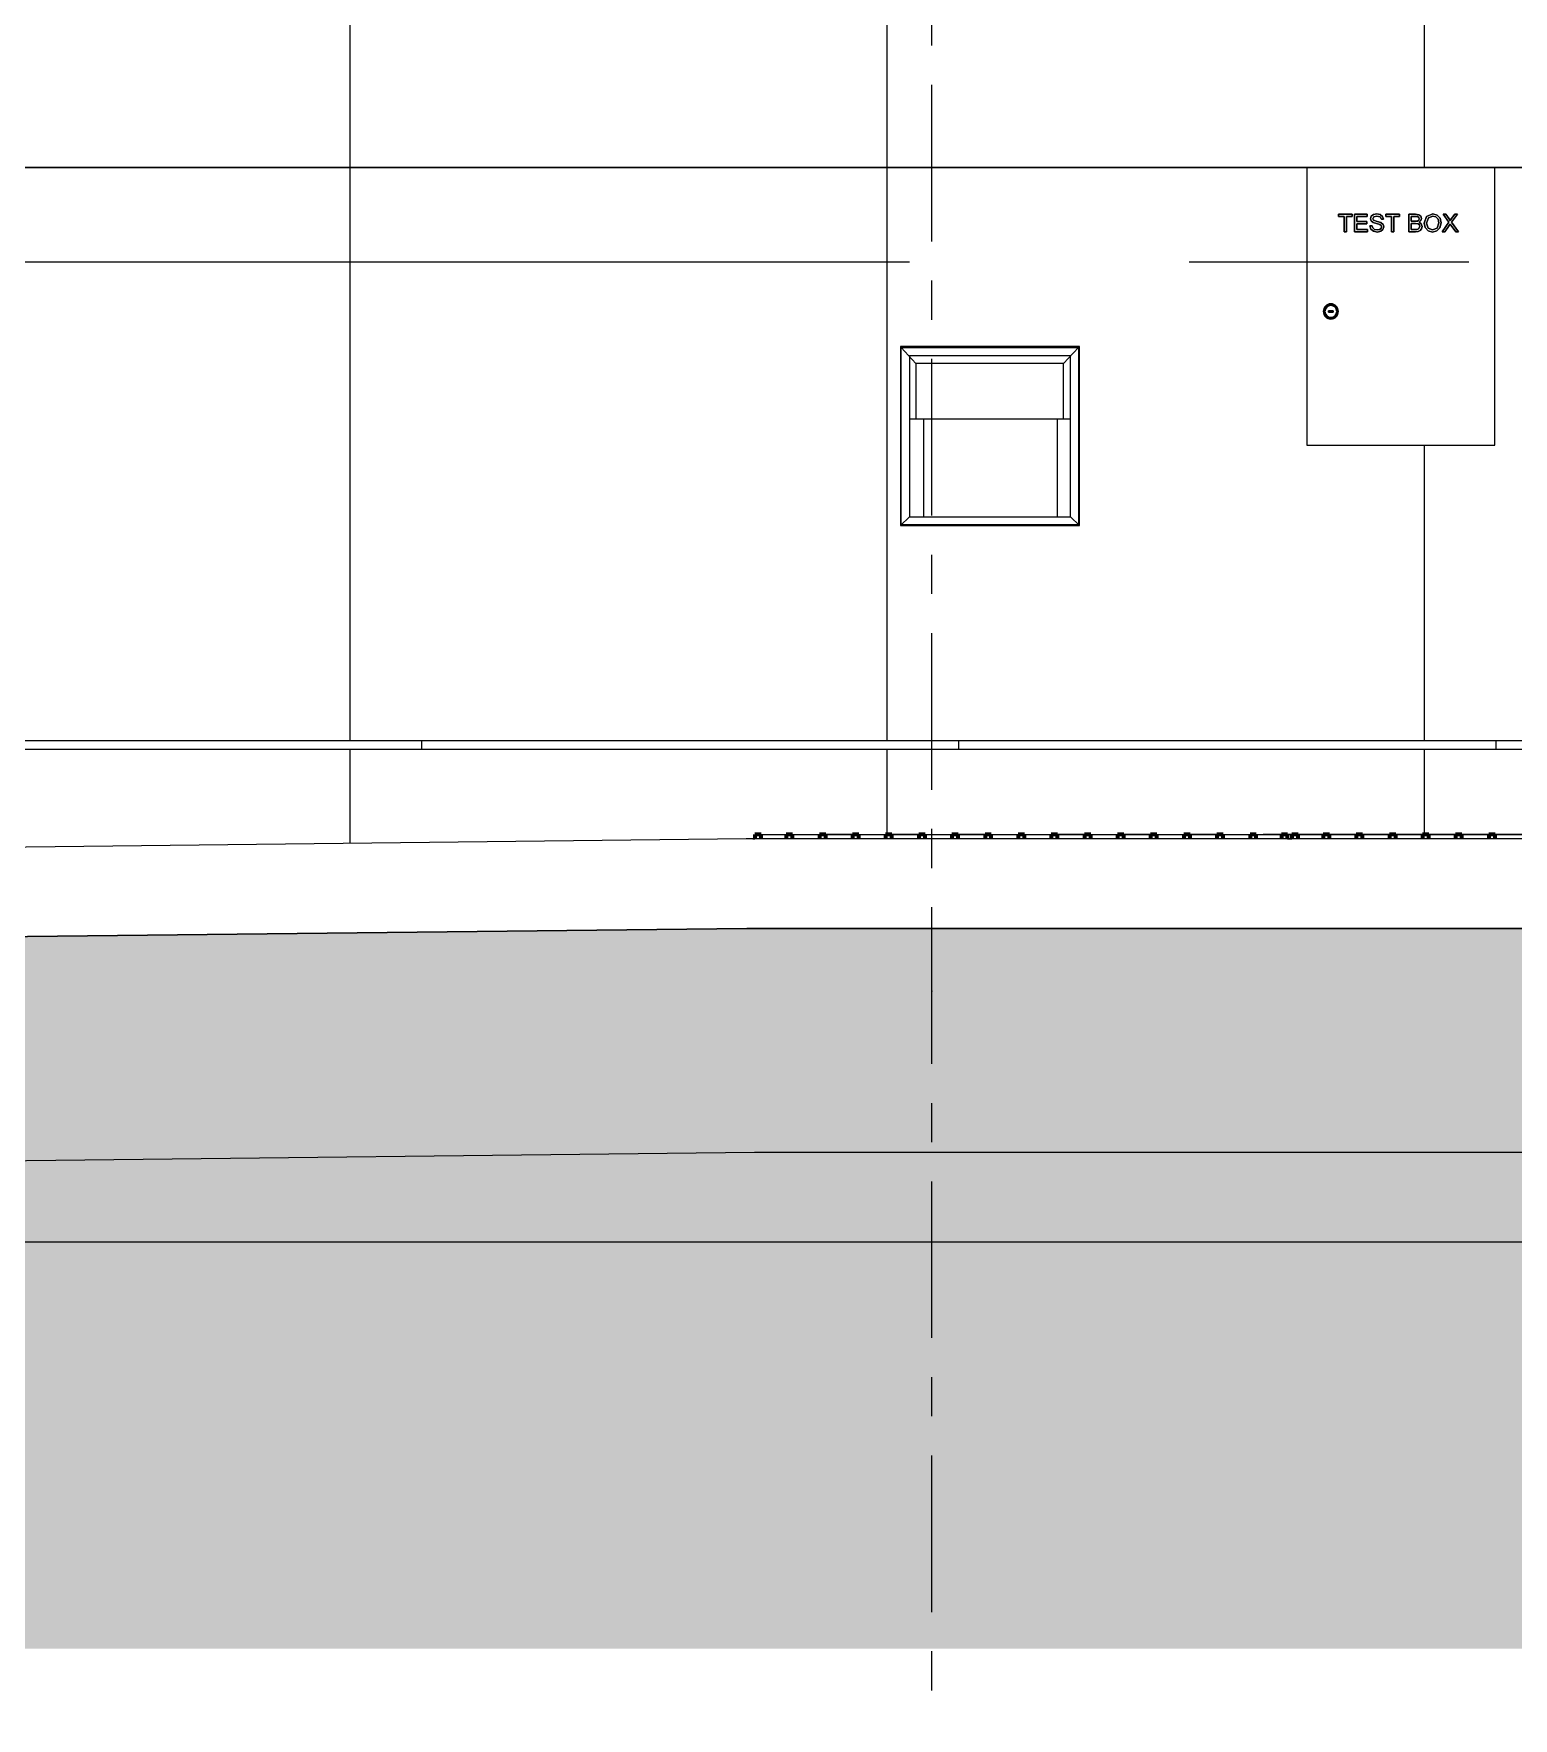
# Model space of a CAD drawing. Header units: millimetres. Extents: x -4391136 to -1798569, y -886572 to -291056.
# Drawn here: x -2115163 to -2113510, y -395573 to -393691 of the extents above; entities that cross this region are included whole.
import ezdxf
from ezdxf.enums import TextEntityAlignment as Align

# ---------------------------------------------------------------- set-up
doc = ezdxf.new("R2010")
doc.units = ezdxf.units.MM
doc.set_wipeout_variables(frame=1)
for name, pattern in [('CENTER', [50.8, 31.75, -6.35, 6.35, -6.35]), ('TA_GL_000.70000', [1.925, 0.7, -0.175, 0.175, -0.175, 0.7]), ('TA_GL_005.00000', [13.75, 5, -1.25, 1.25, -1.25, 5])]:
    doc.linetypes.add(name, pattern=pattern)
for name, color, linetype in [('000 - 0_SYM_DWG_GRID-BUBBLE_MAIN_COLOR_1', 7, 'Continuous'), ('000 - 0_SYM_DWG_GRIDLINE_MAIN_COLOR_251', 7, 'Continuous'), ('000 - CONCRETE_COL_CUT_COLOR_1', 7, 'Continuous'), ('000 - CONCRETE_COL_CUT_COLOR_5', 7, 'Continuous'), ('000 - CONCRETE_COL_HATCH_', 7, 'Continuous'), ('000 - CONCRETE_COL_WIPEOUT_', 7, 'Continuous'), ('000 - CONCRETE_WALL_MAIN_COLOR_1', 7, 'Continuous'), ('000 - GRID', 7, 'CENTER'), ('_PP-Dim', 7, 'Continuous')]:
    doc.layers.add(name, color=color, linetype=linetype)
doc.styles.add('Arial', font='arial.ttf', dxfattribs={"height": 1500})
doc.styles.add('TA', font='', dxfattribs={"height": 4.5})
doc.styles.get('TA').set_extended_font_data('Cordia New')

# ---------------------------------------------------------------- blocks, each defined once
blk = doc.blocks.new('W-1-PP17-ENT2_REV00_20260527-020919_ELEVATION_2_ST')
at = {"color": 7}
blk.add_line((-23621.7, 100790), (2176.5, 100790), dxfattribs=at)
blk = doc.blocks.new('*U1514')
at = {"layer": '000 - 0_SYM_DWG_GRIDLINE_MAIN_COLOR_251', "color": 7, "linetype": 'ByBlock', "ltscale": 5}
blk.add_line((20, 0), (-622.815, 0), dxfattribs=at)
at = {"color": 7, "style": 'TA', "flags": 1}
blk.add_attdef('LOCATION', (6, -6), '', height=4.5, rotation=270, dxfattribs=at)
blk = doc.blocks.new('*U1512')
at = {"layer": '000 - 0_SYM_DWG_GRIDLINE_MAIN_COLOR_251', "color": 7, "linetype": 'ByBlock', "ltscale": 5}
blk.add_line((20, 0), (-354.517, 0), dxfattribs=at)
at = {"layer": '000 - 0_SYM_DWG_GRIDLINE_MAIN_COLOR_251', "color": 7}
blk.add_point((0, 0), dxfattribs=at)
at = {"color": 7, "style": 'TA', "flags": 1}
blk.add_attdef('LOCATION', (6, -6), '', height=4.5, rotation=270, dxfattribs=at)
at = {"layer": '000 - 0_SYM_DWG_GRID-BUBBLE_MAIN_COLOR_1', "color": 7, "style": 'Arial'}
blk.add_attdef('GRID-HEAD', text='', height=4, rotation=90, dxfattribs=at).set_placement((63.75, 0), align=Align.MIDDLE_CENTER)
blk = doc.blocks.new('W-1-PP17-ENT2_REV00_20260527-020919_ELEVATION_2_DIMS')
at = {"layer": '000 - GRID', "color": 7, "linetype": 'TA_GL_000.70000', "xscale": 50.00000000000038, "yscale": 50.00000000000038, "zscale": 50.00000000000038, "rotation": 270}
blk.add_blockref('*U1512', (0, 101070), dxfattribs=at)
blk = doc.blocks.new('Earth Pit - Earth Pit-V94-ENTRANCE 2 - ENLARGE ELEVATION 2')
at = {"layer": '000 - CONCRETE_WALL_MAIN_COLOR_1', "color": 7}
for p, q in [((-495978.9, 101245), (-496278.9, 101245)), ((-496278.9, 101245), (-495978.9, 101245))]:
    blk.add_line(p, q, dxfattribs=at)
blk = doc.blocks.new('ACM_TEST BOX - test box-29066912-ENTRANCE 2 - ENLARGE ELEVATION 2')
at = {"layer": '000 - CONCRETE_WALL_MAIN_COLOR_1', "color": 7}
for p, q in [((-496019.8, 101990), (-496229.8, 101990)), ((-496229.8, 101990), (-496229.8, 101680)), ((-496229.8, 101990), (-496019.8, 101990)), ((-496019.8, 101680), (-496019.8, 101990)), ((-496179.4, 101938), (-496194.7, 101938)), ((-496194.7, 101938), (-496194.7, 101935.5)), ((-496194.7, 101935.5), (-496194.7, 101938)), ((-496194.7, 101938), (-496179.4, 101938)), ((-496194.7, 101935.5), (-496188.3, 101935.5)), ((-496188.3, 101935.5), (-496194.7, 101935.5)), ((-496188.3, 101935.5), (-496188.3, 101918.3)), ((-496188.3, 101918.3), (-496188.3, 101935.5)), ((-496185.8, 101918.3), (-496185.8, 101935.5)), ((-496185.8, 101935.5), (-496179.4, 101935.5)), ((-496179.4, 101935.5), (-496185.8, 101935.5)), ((-496185.8, 101935.5), (-496185.8, 101918.3)), ((-496179.4, 101935.5), (-496179.4, 101938)), ((-496179.4, 101938), (-496179.4, 101935.5)), ((-496162.4, 101938), (-496176.6, 101938)), ((-496176.6, 101938), (-496176.6, 101918.3)), ((-496176.6, 101918.3), (-496176.6, 101938)), ((-496176.6, 101938), (-496162.4, 101938)), ((-496174.1, 101929.7), (-496174.1, 101935.5)), ((-496174.1, 101935.5), (-496162.4, 101935.5)), ((-496162.4, 101935.5), (-496174.1, 101935.5)), ((-496174.1, 101935.5), (-496174.1, 101929.7)), ((-496163.1, 101929.7), (-496174.1, 101929.7)), ((-496174.1, 101929.7), (-496163.1, 101929.7)), ((-496174.1, 101920.8), (-496174.1, 101927.2)), ((-496174.1, 101927.2), (-496163.1, 101927.2)), ((-496163.1, 101927.2), (-496174.1, 101927.2)), ((-496174.1, 101927.2), (-496174.1, 101920.8)), ((-496163.1, 101927.2), (-496163.1, 101929.7)), ((-496163.1, 101929.7), (-496163.1, 101927.2)), ((-496162.4, 101935.5), (-496162.4, 101938)), ((-496162.4, 101938), (-496162.4, 101935.5)), ((-496157.9, 101935.7), (-496158.7, 101932.9)), ((-496158.7, 101932.9), (-496157.9, 101935.7)), ((-496158.7, 101932.9), (-496158.1, 101930.4)), ((-496158.1, 101930.4), (-496158.7, 101932.9)), ((-496158.1, 101930.4), (-496156, 101928.6)), ((-496156, 101928.6), (-496158.1, 101930.4)), ((-496155.4, 101937.6), (-496157.9, 101935.7)), ((-496157.9, 101935.7), (-496155.4, 101937.6)), ((-496156.3, 101932.9), (-496155.2, 101935)), ((-496155.2, 101935), (-496156.3, 101932.9)), ((-496155.5, 101931.2), (-496156.3, 101932.9)), ((-496156.3, 101932.9), (-496155.5, 101931.2)), ((-496156, 101928.6), (-496152.1, 101927.4)), ((-496152.1, 101927.4), (-496156, 101928.6)), ((-496151.5, 101929.9), (-496155.5, 101931.2)), ((-496155.5, 101931.2), (-496151.5, 101929.9)), ((-496151.7, 101938.3), (-496155.4, 101937.6)), ((-496155.4, 101937.6), (-496151.7, 101938.3)), ((-496155.2, 101935), (-496151.7, 101935.8)), ((-496151.7, 101935.8), (-496155.2, 101935)), ((-496152.1, 101927.4), (-496148.5, 101926.4)), ((-496148.5, 101926.4), (-496152.1, 101927.4)), ((-496147.9, 101937.6), (-496151.7, 101938.3)), ((-496151.7, 101938.3), (-496147.9, 101937.6)), ((-496151.7, 101935.8), (-496148.1, 101935)), ((-496148.1, 101935), (-496151.7, 101935.8)), ((-496147.1, 101928.6), (-496151.5, 101929.9)), ((-496151.5, 101929.9), (-496147.1, 101928.6)), ((-496148.5, 101926.4), (-496146.8, 101925.3)), ((-496146.8, 101925.3), (-496148.5, 101926.4)), ((-496148.1, 101935), (-496146.7, 101932.4)), ((-496146.7, 101932.4), (-496148.1, 101935)), ((-496145.3, 101935.5), (-496147.9, 101937.6)), ((-496147.9, 101937.6), (-496145.3, 101935.5)), ((-496144.7, 101926.6), (-496147.1, 101928.6)), ((-496147.1, 101928.6), (-496144.7, 101926.6)), ((-496146.7, 101932.4), (-496144.3, 101932.4)), ((-496144.3, 101932.4), (-496146.7, 101932.4)), ((-496144.3, 101932.4), (-496145.3, 101935.5)), ((-496145.3, 101935.5), (-496144.3, 101932.4)), ((-496144, 101923.8), (-496144.7, 101926.6)), ((-496144.7, 101926.6), (-496144, 101923.8)), ((-496126.4, 101938), (-496141.8, 101938)), ((-496141.8, 101938), (-496141.8, 101935.5)), ((-496141.8, 101935.5), (-496141.8, 101938)), ((-496141.8, 101938), (-496126.4, 101938)), ((-496141.8, 101935.5), (-496135.4, 101935.5)), ((-496135.4, 101935.5), (-496141.8, 101935.5)), ((-496135.4, 101935.5), (-496135.4, 101918.3)), ((-496135.4, 101918.3), (-496135.4, 101935.5)), ((-496132.9, 101918.3), (-496132.9, 101935.5)), ((-496132.9, 101935.5), (-496126.4, 101935.5)), ((-496126.4, 101935.5), (-496132.9, 101935.5)), ((-496132.9, 101935.5), (-496132.9, 101918.3)), ((-496126.4, 101935.5), (-496126.4, 101938)), ((-496126.4, 101938), (-496126.4, 101935.5)), ((-496108.5, 101938), (-496116, 101938)), ((-496116, 101938), (-496116, 101918.3)), ((-496116, 101918.3), (-496116, 101938)), ((-496116, 101938), (-496108.5, 101938)), ((-496113.5, 101930), (-496113.5, 101935.5)), ((-496113.5, 101935.5), (-496109.4, 101935.5)), ((-496109.4, 101935.5), (-496113.5, 101935.5)), ((-496113.5, 101935.5), (-496113.5, 101930)), ((-496109, 101930), (-496113.5, 101930)), ((-496113.5, 101930), (-496109, 101930)), ((-496113.5, 101920.8), (-496113.5, 101927.5)), ((-496113.5, 101927.5), (-496108.7, 101927.5)), ((-496108.7, 101927.5), (-496113.5, 101927.5)), ((-496113.5, 101927.5), (-496113.5, 101920.8)), ((-496109.4, 101935.5), (-496106.2, 101935.3)), ((-496106.2, 101935.3), (-496109.4, 101935.5)), ((-496106.4, 101930.2), (-496109, 101930)), ((-496109, 101930), (-496106.4, 101930.2)), ((-496108.7, 101927.5), (-496105.7, 101927.2)), ((-496105.7, 101927.2), (-496108.7, 101927.5)), ((-496104.8, 101937.4), (-496108.5, 101938)), ((-496108.5, 101938), (-496104.8, 101937.4)), ((-496104.8, 101931.1), (-496106.4, 101930.2)), ((-496106.4, 101930.2), (-496104.8, 101931.1)), ((-496106.2, 101935.3), (-496104.8, 101934.3)), ((-496104.8, 101934.3), (-496106.2, 101935.3)), ((-496105.7, 101927.2), (-496104.1, 101926.1)), ((-496104.1, 101926.1), (-496105.7, 101927.2)), ((-496102.6, 101935.6), (-496104.8, 101937.4)), ((-496104.8, 101937.4), (-496102.6, 101935.6)), ((-496104.8, 101934.3), (-496104.3, 101932.7)), ((-496104.3, 101932.7), (-496104.8, 101934.3)), ((-496104.3, 101932.7), (-496104.8, 101931.1)), ((-496104.8, 101931.1), (-496104.3, 101932.7)), ((-496104.5, 101929.1), (-496102.5, 101930.8)), ((-496102.5, 101930.8), (-496104.5, 101929.1)), ((-496102.1, 101927.2), (-496104.5, 101929.1)), ((-496104.5, 101929.1), (-496102.1, 101927.2)), ((-496104.1, 101926.1), (-496103.7, 101924.1)), ((-496103.7, 101924.1), (-496104.1, 101926.1)), ((-496101.8, 101933.1), (-496102.6, 101935.6)), ((-496102.6, 101935.6), (-496101.8, 101933.1)), ((-496102.5, 101930.8), (-496101.8, 101933.1)), ((-496101.8, 101933.1), (-496102.5, 101930.8)), ((-496101.2, 101924.2), (-496102.1, 101927.2)), ((-496102.1, 101927.2), (-496101.2, 101924.2)), ((-496096.1, 101935.5), (-496098.7, 101927.9)), ((-496098.7, 101927.9), (-496096.1, 101935.5)), ((-496098.7, 101927.9), (-496097.6, 101923)), ((-496097.6, 101923), (-496098.7, 101927.9)), ((-496096.3, 101927.9), (-496094.2, 101934)), ((-496094.2, 101934), (-496096.3, 101927.9)), ((-496094.3, 101922.4), (-496096.3, 101927.9)), ((-496096.3, 101927.9), (-496094.3, 101922.4)), ((-496089.3, 101938.3), (-496096.1, 101935.5)), ((-496096.1, 101935.5), (-496089.3, 101938.3)), ((-496094.2, 101934), (-496089.3, 101935.8)), ((-496089.3, 101935.8), (-496094.2, 101934)), ((-496084.4, 101937), (-496089.3, 101938.3)), ((-496089.3, 101938.3), (-496084.4, 101937)), ((-496089.3, 101935.8), (-496085.7, 101934.9)), ((-496085.7, 101934.9), (-496089.3, 101935.8)), ((-496085.7, 101934.9), (-496083.3, 101932.2)), ((-496083.3, 101932.2), (-496085.7, 101934.9)), ((-496081.1, 101933.4), (-496084.4, 101937)), ((-496084.4, 101937), (-496081.1, 101933.4)), ((-496082.4, 101928.1), (-496084.4, 101922.4)), ((-496084.4, 101922.4), (-496082.4, 101928.1)), ((-496083.3, 101932.2), (-496082.4, 101928.1)), ((-496082.4, 101928.1), (-496083.3, 101932.2)), ((-496081.2, 101922.8), (-496080, 101928.1)), ((-496080, 101928.1), (-496081.2, 101922.8)), ((-496080, 101928.1), (-496081.1, 101933.4)), ((-496081.1, 101933.4), (-496080, 101928.1)), ((-496071.2, 101929), (-496078.7, 101918.3)), ((-496078.7, 101918.3), (-496071.2, 101929)), ((-496074.6, 101938), (-496077.5, 101938)), ((-496077.5, 101938), (-496071.2, 101929)), ((-496071.2, 101929), (-496077.5, 101938)), ((-496077.5, 101938), (-496074.6, 101938)), ((-496071, 101932.9), (-496074.6, 101938)), ((-496074.6, 101938), (-496071, 101932.9)), ((-496069.8, 101931), (-496071, 101932.9)), ((-496071, 101932.9), (-496069.8, 101931)), ((-496070.8, 101925.3), (-496069.7, 101926.9)), ((-496069.7, 101926.9), (-496070.8, 101925.3)), ((-496068.4, 101933), (-496069.8, 101931)), ((-496069.8, 101931), (-496068.4, 101933)), ((-496069.7, 101926.9), (-496068.6, 101925.4)), ((-496068.6, 101925.4), (-496069.7, 101926.9)), ((-496064.8, 101938), (-496068.4, 101933)), ((-496068.4, 101933), (-496064.8, 101938)), ((-496068.2, 101929), (-496061.8, 101938)), ((-496061.8, 101938), (-496068.2, 101929)), ((-496060.6, 101918.3), (-496068.2, 101929)), ((-496068.2, 101929), (-496060.6, 101918.3)), ((-496061.8, 101938), (-496064.8, 101938)), ((-496064.8, 101938), (-496061.8, 101938)), ((-496188.3, 101918.3), (-496185.8, 101918.3)), ((-496185.8, 101918.3), (-496188.3, 101918.3)), ((-496176.6, 101918.3), (-496162.1, 101918.3)), ((-496162.1, 101918.3), (-496176.6, 101918.3)), ((-496162.1, 101920.8), (-496174.1, 101920.8)), ((-496174.1, 101920.8), (-496162.1, 101920.8)), ((-496162.1, 101918.3), (-496162.1, 101920.8)), ((-496162.1, 101920.8), (-496162.1, 101918.3)), ((-496159.4, 101925.1), (-496158.3, 101921.3)), ((-496156.9, 101925.1), (-496159.4, 101925.1)), ((-496159.4, 101925.1), (-496156.9, 101925.1)), ((-496158.3, 101921.3), (-496159.4, 101925.1)), ((-496158.3, 101921.3), (-496155.5, 101918.8)), ((-496155.5, 101918.8), (-496158.3, 101921.3)), ((-496156.1, 101922.6), (-496156.9, 101925.1)), ((-496156.8, 101924.6), (-496156.1, 101922.6)), ((-496154.2, 101921), (-496156.1, 101922.6)), ((-496156.1, 101922.6), (-496154.2, 101921)), ((-496155.5, 101918.8), (-496151.1, 101918)), ((-496151.1, 101918), (-496155.5, 101918.8)), ((-496151.2, 101920.4), (-496154.2, 101921)), ((-496154.2, 101921), (-496151.2, 101920.4)), ((-496148.6, 101920.9), (-496151.2, 101920.4)), ((-496151.2, 101920.4), (-496148.6, 101920.9)), ((-496151.1, 101918), (-496147.4, 101918.8)), ((-496147.4, 101918.8), (-496151.1, 101918)), ((-496147, 101922.1), (-496148.6, 101920.9)), ((-496148.6, 101920.9), (-496147, 101922.1)), ((-496147.4, 101918.8), (-496144.9, 101920.9)), ((-496144.9, 101920.9), (-496147.4, 101918.8)), ((-496146.4, 101923.8), (-496147, 101922.1)), ((-496147, 101922.1), (-496146.4, 101923.8)), ((-496146.8, 101925.3), (-496146.4, 101923.8)), ((-496146.4, 101923.8), (-496146.8, 101925.3)), ((-496144.9, 101920.9), (-496144, 101923.8)), ((-496144, 101923.8), (-496144.9, 101920.9)), ((-496135.4, 101918.3), (-496132.9, 101918.3)), ((-496132.9, 101918.3), (-496135.4, 101918.3)), ((-496116, 101918.3), (-496108.5, 101918.3)), ((-496108.5, 101918.3), (-496116, 101918.3)), ((-496108.5, 101920.8), (-496113.5, 101920.8)), ((-496113.5, 101920.8), (-496108.5, 101920.8)), ((-496106.6, 101920.9), (-496108.5, 101920.8)), ((-496108.5, 101920.8), (-496106.6, 101920.9)), ((-496108.5, 101918.3), (-496105.4, 101918.6)), ((-496105.4, 101918.6), (-496108.5, 101918.3)), ((-496105.1, 101921.4), (-496106.6, 101920.9)), ((-496106.6, 101920.9), (-496105.1, 101921.4)), ((-496105.4, 101918.6), (-496103.2, 101919.6)), ((-496103.2, 101919.6), (-496105.4, 101918.6)), ((-496103.7, 101924.1), (-496105.1, 101921.4)), ((-496105.1, 101921.4), (-496103.7, 101924.1)), ((-496103.2, 101919.6), (-496101.8, 101921.5)), ((-496101.8, 101921.5), (-496103.2, 101919.6)), ((-496101.8, 101921.5), (-496101.2, 101924.2)), ((-496101.2, 101924.2), (-496101.8, 101921.5)), ((-496097.6, 101923), (-496094.3, 101919.3)), ((-496094.3, 101919.3), (-496097.6, 101923)), ((-496089.4, 101920.4), (-496094.3, 101922.4)), ((-496094.3, 101922.4), (-496089.4, 101920.4)), ((-496094.3, 101919.3), (-496089.4, 101918)), ((-496089.4, 101918), (-496094.3, 101919.3)), ((-496084.4, 101922.4), (-496089.4, 101920.4)), ((-496089.4, 101920.4), (-496084.4, 101922.4)), ((-496089.4, 101918), (-496084.6, 101919.2)), ((-496084.6, 101919.2), (-496089.4, 101918)), ((-496084.6, 101919.2), (-496081.2, 101922.8)), ((-496081.2, 101922.8), (-496084.6, 101919.2)), ((-496078.7, 101918.3), (-496075.7, 101918.3)), ((-496075.7, 101918.3), (-496078.7, 101918.3)), ((-496075.7, 101918.3), (-496070.8, 101925.3)), ((-496070.8, 101925.3), (-496075.7, 101918.3)), ((-496068.6, 101925.4), (-496063.5, 101918.3)), ((-496063.5, 101918.3), (-496068.6, 101925.4)), ((-496063.5, 101918.3), (-496060.6, 101918.3)), ((-496060.6, 101918.3), (-496063.5, 101918.3)), ((-496205.7, 101828.5), (-496205.7, 101830)), ((-496205.7, 101830), (-496200.7, 101830)), ((-496200.7, 101830), (-496205.7, 101830)), ((-496205.7, 101830), (-496205.7, 101828.5)), ((-496200.7, 101828.5), (-496205.7, 101828.5)), ((-496205.7, 101828.5), (-496200.7, 101828.5)), ((-496200.7, 101830), (-496200.7, 101828.5)), ((-496200.7, 101828.5), (-496200.7, 101830)), ((-496229.8, 101680), (-496019.8, 101680))]:
    blk.add_line(p, q, dxfattribs=at)
for radius, start, end in [(8.51, 0, 180), (8.51, 0, 180), (7.56, 0, 180), (7.56, 0, 180), (6.56, 0, 180), (6.56, 0, 180), (8.51, 180, 0), (8.51, 180, 0), (7.56, 180, 0), (7.56, 180, 0), (6.56, 180, 0), (6.56, 180, 0)]:
    blk.add_arc((-496203.1, 101829.3), radius, start, end, dxfattribs=at)
blk = doc.blocks.new('DPA_Drainage Gutter_Landscape PP17_REV B - DPA_Drainage Gutter_Landscape PP17_REV B-V127-ENTRANCE 2 - ENLARGE ELEVATION 2')
at = {"layer": '000 - CONCRETE_WALL_MAIN_COLOR_1', "color": 7, "lineweight": 70}
for p, q in [((-496839.4, 101245), (-496846.4, 101245)), ((-496846.4, 101245), (-496846.4, 101240)), ((-496839.4, 101240), (-496839.4, 101245)), ((-496804.4, 101245), (-496811.4, 101245)), ((-496811.4, 101245), (-496811.4, 101240)), ((-496804.4, 101240), (-496804.4, 101245)), ((-496767.4, 101245), (-496774.4, 101245)), ((-496774.4, 101245), (-496774.4, 101240)), ((-496767.4, 101240), (-496767.4, 101245)), ((-496730.4, 101245), (-496737.4, 101245)), ((-496737.4, 101245), (-496737.4, 101240)), ((-496730.4, 101240), (-496730.4, 101245)), ((-496693.4, 101245), (-496700.4, 101245)), ((-496700.4, 101245), (-496700.4, 101240)), ((-496693.4, 101240), (-496693.4, 101245)), ((-496656.4, 101245), (-496663.4, 101245)), ((-496663.4, 101245), (-496663.4, 101240)), ((-496656.4, 101240), (-496656.4, 101245)), ((-496619.4, 101245), (-496626.4, 101245)), ((-496626.4, 101245), (-496626.4, 101240)), ((-496619.4, 101240), (-496619.4, 101245)), ((-496582.4, 101245), (-496589.4, 101245)), ((-496589.4, 101245), (-496589.4, 101240)), ((-496582.4, 101240), (-496582.4, 101245)), ((-496545.4, 101245), (-496552.4, 101245)), ((-496552.4, 101245), (-496552.4, 101240)), ((-496545.4, 101240), (-496545.4, 101245)), ((-496508.4, 101245), (-496515.4, 101245)), ((-496515.4, 101245), (-496515.4, 101240)), ((-496508.4, 101240), (-496508.4, 101245)), ((-496471.4, 101245), (-496478.4, 101245)), ((-496478.4, 101245), (-496478.4, 101240)), ((-496471.4, 101240), (-496471.4, 101245)), ((-496434.4, 101245), (-496441.4, 101245)), ((-496441.4, 101245), (-496441.4, 101240)), ((-496434.4, 101240), (-496434.4, 101245)), ((-496397.4, 101245), (-496404.4, 101245)), ((-496404.4, 101245), (-496404.4, 101240)), ((-496397.4, 101240), (-496397.4, 101245)), ((-496360.4, 101245), (-496367.4, 101245)), ((-496367.4, 101245), (-496367.4, 101240)), ((-496360.4, 101240), (-496360.4, 101245)), ((-496323.4, 101245), (-496330.4, 101245)), ((-496330.4, 101245), (-496330.4, 101240)), ((-496323.4, 101240), (-496323.4, 101245)), ((-496286.4, 101245), (-496293.4, 101245)), ((-496293.4, 101245), (-496293.4, 101240)), ((-496286.4, 101240), (-496286.4, 101245)), ((-496251.4, 101245), (-496258.4, 101245)), ((-496258.4, 101245), (-496258.4, 101240)), ((-496251.4, 101240), (-496251.4, 101245)), ((-496239.7, 101245), (-496246.7, 101245)), ((-496246.7, 101245), (-496246.7, 101240)), ((-496239.7, 101240), (-496239.7, 101245)), ((-496204.7, 101245), (-496211.7, 101245)), ((-496211.7, 101245), (-496211.7, 101240)), ((-496204.7, 101240), (-496204.7, 101245)), ((-496167.7, 101245), (-496174.7, 101245)), ((-496174.7, 101245), (-496174.7, 101240)), ((-496167.7, 101240), (-496167.7, 101245)), ((-496130.7, 101245), (-496137.7, 101245)), ((-496137.7, 101245), (-496137.7, 101240)), ((-496130.7, 101240), (-496130.7, 101245)), ((-496093.7, 101245), (-496100.7, 101245)), ((-496100.7, 101245), (-496100.7, 101240)), ((-496093.7, 101240), (-496093.7, 101245)), ((-496056.7, 101245), (-496063.7, 101245)), ((-496063.7, 101245), (-496063.7, 101240)), ((-496056.7, 101240), (-496056.7, 101245)), ((-496019.7, 101245), (-496026.7, 101245)), ((-496026.7, 101245), (-496026.7, 101240)), ((-496019.7, 101240), (-496019.7, 101245))]:
    blk.add_line(p, q, dxfattribs=at)
at = {"layer": '000 - CONCRETE_WALL_MAIN_COLOR_1', "color": 7}
for p, q in [((-496839.4, 101245), (-496811.4, 101245)), ((-496839.4, 101245), (-496811.4, 101245)), ((-496839.4, 101240), (-496839.4, 101245)), ((-496839.4, 101240), (-496839.4, 101245)), ((-496811.4, 101240), (-496839.4, 101240)), ((-496811.4, 101245), (-496811.4, 101240)), ((-496811.4, 101245), (-496811.4, 101240)), ((-496804.4, 101245), (-496774.4, 101245)), ((-496804.4, 101245), (-496774.4, 101245)), ((-496804.4, 101240), (-496804.4, 101245)), ((-496804.4, 101245), (-496804.4, 101240)), ((-496774.4, 101240), (-496804.4, 101240)), ((-496774.4, 101245), (-496774.4, 101240)), ((-496774.4, 101245), (-496774.4, 101240)), ((-496767.4, 101245), (-496737.4, 101245)), ((-496737.4, 101245), (-496767.4, 101245)), ((-496767.4, 101245), (-496767.4, 101240)), ((-496767.4, 101240), (-496767.4, 101245)), ((-496737.4, 101240), (-496767.4, 101240)), ((-496737.4, 101245), (-496737.4, 101240)), ((-496737.4, 101245), (-496737.4, 101240)), ((-496730.4, 101245), (-496700.4, 101245)), ((-496730.4, 101245), (-496700.4, 101245)), ((-496730.4, 101240), (-496730.4, 101245)), ((-496730.4, 101245), (-496730.4, 101240)), ((-496700.4, 101240), (-496730.4, 101240)), ((-496700.4, 101245), (-496700.4, 101240)), ((-496700.4, 101245), (-496700.4, 101240)), ((-496693.4, 101245), (-496663.4, 101245)), ((-496663.4, 101245), (-496693.4, 101245)), ((-496693.4, 101245), (-496693.4, 101240)), ((-496693.4, 101240), (-496693.4, 101245)), ((-496663.4, 101240), (-496693.4, 101240)), ((-496663.4, 101245), (-496663.4, 101240)), ((-496663.4, 101245), (-496663.4, 101240)), ((-496656.4, 101245), (-496626.4, 101245)), ((-496656.4, 101245), (-496626.4, 101245)), ((-496656.4, 101240), (-496656.4, 101245)), ((-496656.4, 101245), (-496656.4, 101240)), ((-496626.4, 101240), (-496656.4, 101240)), ((-496626.4, 101245), (-496626.4, 101240)), ((-496626.4, 101245), (-496626.4, 101240)), ((-496619.4, 101245), (-496589.4, 101245)), ((-496589.4, 101245), (-496619.4, 101245)), ((-496619.4, 101245), (-496619.4, 101240)), ((-496619.4, 101240), (-496619.4, 101245)), ((-496589.4, 101240), (-496619.4, 101240)), ((-496589.4, 101245), (-496589.4, 101240)), ((-496589.4, 101245), (-496589.4, 101240)), ((-496582.4, 101240), (-496582.4, 101245)), ((-496582.4, 101245), (-496552.4, 101245)), ((-496582.4, 101245), (-496552.4, 101245)), ((-496582.4, 101245), (-496582.4, 101240)), ((-496552.4, 101240), (-496582.4, 101240)), ((-496552.4, 101245), (-496552.4, 101240)), ((-496552.4, 101245), (-496552.4, 101240)), ((-496545.4, 101245), (-496515.4, 101245)), ((-496545.4, 101245), (-496515.4, 101245)), ((-496545.4, 101240), (-496545.4, 101245)), ((-496545.4, 101245), (-496545.4, 101240)), ((-496515.4, 101240), (-496545.4, 101240)), ((-496515.4, 101240), (-496515.4, 101245)), ((-496515.4, 101245), (-496515.4, 101240)), ((-496508.4, 101245), (-496478.4, 101245)), ((-496478.4, 101245), (-496508.4, 101245)), ((-496508.4, 101245), (-496508.4, 101240)), ((-496508.4, 101245), (-496508.4, 101240)), ((-496478.4, 101240), (-496508.4, 101240)), ((-496478.4, 101240), (-496478.4, 101245)), ((-496478.4, 101240), (-496478.4, 101245)), ((-496471.4, 101245), (-496441.4, 101245)), ((-496471.4, 101245), (-496441.4, 101245)), ((-496471.4, 101240), (-496471.4, 101245)), ((-496471.4, 101245), (-496471.4, 101240)), ((-496441.4, 101240), (-496471.4, 101240)), ((-496441.4, 101240), (-496441.4, 101245)), ((-496441.4, 101245), (-496441.4, 101240)), ((-496434.4, 101245), (-496404.4, 101245)), ((-496404.4, 101245), (-496434.4, 101245)), ((-496434.4, 101245), (-496434.4, 101240)), ((-496434.4, 101245), (-496434.4, 101240)), ((-496404.4, 101240), (-496434.4, 101240)), ((-496404.4, 101240), (-496404.4, 101245)), ((-496404.4, 101240), (-496404.4, 101245)), ((-496397.4, 101245), (-496367.4, 101245)), ((-496397.4, 101245), (-496367.4, 101245)), ((-496397.4, 101240), (-496397.4, 101245)), ((-496397.4, 101245), (-496397.4, 101240)), ((-496367.4, 101240), (-496397.4, 101240)), ((-496367.4, 101240), (-496367.4, 101245)), ((-496367.4, 101245), (-496367.4, 101240)), ((-496360.4, 101245), (-496330.4, 101245)), ((-496330.4, 101245), (-496360.4, 101245)), ((-496360.4, 101245), (-496360.4, 101240)), ((-496360.4, 101245), (-496360.4, 101240)), ((-496330.4, 101240), (-496360.4, 101240)), ((-496330.4, 101240), (-496330.4, 101245)), ((-496330.4, 101240), (-496330.4, 101245)), ((-496323.4, 101245), (-496293.4, 101245)), ((-496323.4, 101245), (-496293.4, 101245)), ((-496323.4, 101240), (-496323.4, 101245)), ((-496323.4, 101245), (-496323.4, 101240)), ((-496293.4, 101240), (-496323.4, 101240)), ((-496293.4, 101240), (-496293.4, 101245)), ((-496293.4, 101245), (-496293.4, 101240)), ((-496286.4, 101245), (-496258.4, 101245)), ((-496286.4, 101245), (-496258.4, 101245)), ((-496286.4, 101245), (-496286.4, 101240)), ((-496286.4, 101245), (-496286.4, 101240)), ((-496258.4, 101240), (-496286.4, 101240)), ((-496258.4, 101240), (-496258.4, 101245)), ((-496258.4, 101245), (-496258.4, 101240)), ((-496239.7, 101245), (-496211.7, 101245)), ((-496239.7, 101245), (-496211.7, 101245)), ((-496239.7, 101240), (-496239.7, 101245)), ((-496239.7, 101240), (-496239.7, 101245)), ((-496211.7, 101240), (-496239.7, 101240)), ((-496211.7, 101245), (-496211.7, 101240)), ((-496211.7, 101245), (-496211.7, 101240)), ((-496204.7, 101245), (-496174.7, 101245)), ((-496204.7, 101245), (-496174.7, 101245)), ((-496204.7, 101240), (-496204.7, 101245)), ((-496204.7, 101245), (-496204.7, 101240)), ((-496174.7, 101240), (-496204.7, 101240)), ((-496174.7, 101245), (-496174.7, 101240)), ((-496174.7, 101245), (-496174.7, 101240)), ((-496167.7, 101245), (-496137.7, 101245)), ((-496137.7, 101245), (-496167.7, 101245)), ((-496167.7, 101245), (-496167.7, 101240)), ((-496167.7, 101240), (-496167.7, 101245)), ((-496137.7, 101240), (-496167.7, 101240)), ((-496137.7, 101245), (-496137.7, 101240)), ((-496137.7, 101245), (-496137.7, 101240)), ((-496130.7, 101245), (-496100.7, 101245)), ((-496130.7, 101245), (-496100.7, 101245)), ((-496130.7, 101240), (-496130.7, 101245)), ((-496130.7, 101245), (-496130.7, 101240)), ((-496100.7, 101240), (-496130.7, 101240)), ((-496100.7, 101245), (-496100.7, 101240)), ((-496100.7, 101245), (-496100.7, 101240)), ((-496093.7, 101245), (-496063.7, 101245)), ((-496063.7, 101245), (-496093.7, 101245)), ((-496093.7, 101245), (-496093.7, 101240)), ((-496093.7, 101240), (-496093.7, 101245)), ((-496063.7, 101240), (-496093.7, 101240)), ((-496063.7, 101245), (-496063.7, 101240)), ((-496063.7, 101245), (-496063.7, 101240)), ((-496056.7, 101245), (-496026.7, 101245)), ((-496056.7, 101245), (-496026.7, 101245)), ((-496056.7, 101240), (-496056.7, 101245)), ((-496056.7, 101245), (-496056.7, 101240)), ((-496026.7, 101240), (-496056.7, 101240)), ((-496026.7, 101245), (-496026.7, 101240)), ((-496026.7, 101245), (-496026.7, 101240)), ((-496019.7, 101245), (-495989.7, 101245)), ((-495989.7, 101245), (-496019.7, 101245)), ((-496019.7, 101245), (-496019.7, 101240)), ((-496019.7, 101240), (-496019.7, 101245)), ((-495989.7, 101240), (-496019.7, 101240))]:
    blk.add_line(p, q, dxfattribs=at)
blk = doc.blocks.new('DPA_LIGHTING_WALL MOUNT_WLL711 1 - 10W LED_use_-V131-ENTRANCE 2 - ENLARGE ELEVATION 2')
at = {"layer": '000 - CONCRETE_WALL_MAIN_COLOR_1', "color": 7}
for p, q in [((-517483.9, 101790), (-517683.9, 101790)), ((-517683.9, 101790), (-517683.9, 101590)), ((-517682.9, 101789), (-517666.8, 101771)), ((-517682.9, 101789), (-517484.9, 101789)), ((-517682.9, 101591), (-517682.9, 101789)), ((-517673.9, 101780), (-517493.9, 101780)), ((-517673.9, 101780), (-517673.9, 101600)), ((-517501.8, 101771), (-517484.9, 101789)), ((-517493.9, 101600), (-517493.9, 101780)), ((-517484.9, 101789), (-517484.9, 101591)), ((-517483.9, 101590), (-517483.9, 101790)), ((-517501.8, 101771), (-517666.8, 101771)), ((-517666.8, 101771), (-517666.8, 101709.4)), ((-517501.8, 101709.4), (-517501.8, 101771)), ((-517673.9, 101709.4), (-517493.9, 101709.4)), ((-517658.2, 101709.4), (-517658.2, 101600)), ((-517508.5, 101600), (-517508.5, 101709.4)), ((-517683.9, 101590), (-517673.9, 101600)), ((-517683.9, 101590), (-517483.9, 101590)), ((-517484.9, 101591), (-517682.9, 101591)), ((-517673.9, 101600), (-517493.9, 101600)), ((-517483.9, 101590), (-517493.9, 101600))]:
    blk.add_line(p, q, dxfattribs=at)
blk = doc.blocks.new('*U1434')
at = {"layer": '000 - CONCRETE_COL_HATCH_'}
h = blk.add_hatch(dxfattribs=at)
h.set_pattern_fill('AR-CONC', scale=0.04)
h.set_pattern_definition([(50, (-342476.865, -850394.2085), (7.28738676, -0.63756342), [0.762, -8.382]), (355, (-342476.865, -850394.2085), (-1.40973686, 7.64227381), [0.6096, -6.705623367]), (100.4514447, (-342476.258, -850394.2616), (5.877649884, 7.004710076), [0.64760035, -7.123609784]), (46.1842, (-342476.865, -850392.1765), (10.84316164, -1.68169312), [1.143, -12.573]), (96.6355576, (-342475.962, -850392.317), (9.49616536, 9.89704498), [0.97140093, -10.68542433]), (351.1841512, (-342476.865, -850392.176), (9.49616536, 9.89704498), [0.91439868, -10.05838928]), (21, (-342475.849, -850392.6845), (6.06457565, -4.090607927), [0.762, -8.382]), (326, (-342475.849, -850392.6845), (2.472081134, 7.367518645), [0.6096, -6.7056]), (71.451445, (-342475.344, -850393.025), (8.53665677, 3.276910755), [0.64760035, -7.123597504]), (37.5, (-342476.8652, -850394.2085), (0.12354413, 3.382201555), [0, -6.62432, 0, -6.8072, 0, -6.731]), (7.5, (-342476.8652, -850394.2085), (2.6727865, 4.007222993), [0, -3.88112, 0, -6.47192, 0, -2.5654]), (327.5, (-342479.131, -850394.2085), (5.423623807, -0.22914976), [0, -2.54, 0, -7.9248, 0, -10.5156]), (317.5, (-342480.147, -850394.2085), (5.925167255, 1.017059641), [0, -3.302, 0, -5.26288, 0, -7.4676])])
h.paths.add_polyline_path([(0, 0), (0, 100), (-50, 100), (-50, 800), (-350, 800), (-350, 100), (-2946.4, 100), (-16181.8, -50), (-28357, -50), (-28357, 50), (-28357, -50), (-28357, 50), (-28504.4, 50), (-28532.4, 22), (-28543.7, -50), (-30682, -50), (-30682, 0), (-31116.3, 0), (-31116.3, -300), (-16180.4, -300), (-2945, -150), (-350, -150), (-350, -704.7), (-50, -704.7), (-50, -150), (868.8, -150), (868.8, 0)])
at = {"layer": '000 - CONCRETE_COL_CUT_COLOR_1', "color": 7, "lineweight": -2}
for points in [[(-350, 100), (-2946.4, 100), (-16181.8, -50)], [(-16180.4, -300), (-2945, -150), (-350, -150)]]:
    blk.add_lwpolyline(points, dxfattribs=at)
blk = doc.blocks.new('*U1935')
at = {"layer": '000 - CONCRETE_COL_HATCH_'}
h = blk.add_hatch(dxfattribs=at)
h.set_pattern_fill('EARTH', scale=0.5, angle=45)
h.set_pattern_definition([(45, (-79957.9892, -874413.207), (0, 4.49012806), [3.175, -3.175]), (45, (-79958.831, -874412.365), (0, 4.49012806), [3.175, -3.175]), (45, (-79959.673, -874411.5232), (0, 4.49012806), [3.175, -3.175]), (135, (-79959.673, -874410.962), (-4.49012806, 0), [3.175, -3.175]), (135, (-79958.831, -874410.12), (-4.49012806, 0), [3.175, -3.175]), (135, (-79957.9892, -874409.278), (-4.49012806, 0), [3.175, -3.175])])
h.paths.add_polyline_path([(0, 0), (-2595, 0), (-15830.4, -150), (-30766.3, -150), (-30766.3, -554.7), (0, -554.7)])
blk = doc.blocks.new('A$C3de08056')
at = {"layer": '000 - CONCRETE_WALL_MAIN_COLOR_1', "lineweight": 9}
h = blk.add_hatch(dxfattribs=at)
h.set_pattern_fill('FP_5', style=0, pattern_type=2)
h.set_pattern_definition([(90, (-5209.9, -3900), (-600, 4e-14), [])])
h.paths.add_polyline_path([(-28499.9, -4200), (-5104.9, -4200), (-5104.9, -3900), (-28499.9, -3900), (-28499.9, -4130.1)])
h = blk.add_hatch(dxfattribs=at)
h.set_pattern_fill('FP_1', style=0, pattern_type=2)
h.set_pattern_definition([(90, (-5209.9, -4840), (-600, 4e-14), [])])
h.paths.add_polyline_path([(-28609.9, -5100), (-28597.4, -5100), (-28597.4, -5095), (-28002.4, -5095), (-28002.4, -5100), (-27998.1, -5100), (-27998.1, -5095), (-27403.1, -5095), (-27403.1, -5100), (-27398.8, -5100), (-27398.8, -5095), (-26803.8, -5095), (-26803.8, -5100), (-26799.6, -5100), (-26799.6, -5095), (-26204.6, -5095), (-26204.6, -5100), (-26200.3, -5100), (-26200.3, -5095), (-25605.3, -5095), (-25605.3, -5100), (-25601, -5100), (-25601, -5095), (-25006, -5095), (-25006, -5100), (-25001.7, -5100), (-25001.7, -5095), (-24406.7, -5095), (-24406.7, -5100), (-24402.4, -5100), (-24402.4, -5095), (-23807.4, -5095), (-23807.4, -5100), (-23803.1, -5100), (-23803.1, -5095), (-23208.1, -5095), (-23208.1, -5100), (-23203.8, -5100), (-23203.8, -5095), (-22608.8, -5095), (-22608.8, -5100), (-22604.6, -5100), (-22604.6, -5095), (-22009.6, -5095), (-22009.6, -5100), (-22005.3, -5100), (-22005.3, -5095), (-21410.3, -5095), (-21410.3, -5100), (-21406, -5100), (-21406, -5095), (-20811, -5095), (-20811, -5100), (-20806.7, -5100), (-20806.7, -5095), (-20211.7, -5095), (-20211.7, -5100), (-20207.4, -5100), (-20207.4, -5095), (-19612.4, -5095), (-19612.4, -5099.9), (-19607.4, -5099.9), (-19607.4, -5095), (-19128.4, -5094.5), (-6372.4, -4950), (-6372.4, -4945), (-5177.6, -4945), (-5177.6, -4950), (-5172.8, -4950), (-5172.8, -4945), (-5054.9, -4945), (-5054.9, -4850), (-28649.9, -4850), (-28649.9, -5100)])
h.paths.add_polyline_path([(-26298.1, -4840), (-5054.9, -4840), (-5054.9, -4200), (-5545.8, -4200), (-5545.8, -4510), (-5755.8, -4510), (-5755.8, -4200), (-26290.8, -4200), (-26290.8, -4510), (-26500.8, -4510), (-26500.8, -4200), (-28649.9, -4200), (-28649.9, -4840), (-26548, -4840)])
h.paths.add_polyline_path([(-28290.5, -4527.5), (-28306.9, -4521.9), (-28316.6, -4508.5), (-28316.3, -4491), (-28306.6, -4477.7), (-28290.5, -4472.5), (-28274.1, -4478.1), (-28264.3, -4492.3), (-28264.7, -4509), (-28274.4, -4522.3), (-28288.1, -4526.7)])
h.paths.add_polyline_path([(-28288.5, -4516.7), (-28278.1, -4512.4), (-28274.3, -4502), (-28279.7, -4502), (-28282.5, -4508.1), (-28288.5, -4510.7), (-28288.5, -4515.9)])
h.paths.add_polyline_path([(-28292.5, -4516.7), (-28292.5, -4510.7), (-28298.5, -4508.1), (-28302, -4502), (-28307.1, -4502.2), (-28302.3, -4512.6), (-28294.4, -4515.9)])
h.paths.add_polyline_path([(-28302, -4498), (-28301.2, -4498), (-28298.5, -4491.9), (-28292.5, -4489.3), (-28292.5, -4483.3), (-28302.8, -4487.6), (-28306.7, -4498), (-28305.4, -4498)])
h.paths.add_polyline_path([(-28273.8, -4498), (-28278.6, -4487.4), (-28288.5, -4483.3), (-28288.5, -4489.3), (-28282.2, -4492.3), (-28279, -4498), (-28274.3, -4498)])
h.paths.add_polyline_path([(-28290.5, -4343.9), (-28295.6, -4343.1), (-28296.1, -4338.3), (-28296.4, -4333.4), (-28296, -4326.9), (-28295.6, -4326.4), (-28301.1, -4325.8), (-28305.5, -4323), (-28305.5, -4314.2), (-28300.1, -4311.3), (-28297.3, -4310.8), (-28297.5, -4308.6), (-28301.5, -4306.4), (-28301.5, -4303.8), (-28303.9, -4303.8), (-28304.1, -4304.9), (-28307.8, -4315.2), (-28309.9, -4315.2), (-28310.2, -4303.8), (-28311.8, -4303.8), (-28310, -4299.5), (-28311.7, -4296.1), (-28309.9, -4296.1), (-28310, -4282), (-28311.2, -4279.8), (-28311.2, -4275.6), (-28309.9, -4273.3), (-28307.5, -4272.1), (-28302.8, -4271.9), (-28300, -4271.9), (-28295.6, -4265), (-28293.9, -4265), (-28293.9, -4263), (-28287, -4263), (-28287, -4265), (-28285.3, -4265), (-28281, -4271.9), (-28279.5, -4271.9), (-28279.9, -4283.5), (-28282.4, -4283.5), (-28282.1, -4292.2), (-28279.5, -4293.6), (-28279.5, -4306.4), (-28283.6, -4308.7), (-28283.4, -4311), (-28278.8, -4312.1), (-28275.5, -4314.2), (-28275.5, -4323), (-28279.9, -4325.8), (-28285.4, -4326.8), (-28284.5, -4327), (-28285.1, -4330.9), (-28285.3, -4331.7), (-28284.5, -4332.1), (-28285.1, -4335.7), (-28285.3, -4336.5), (-28284.5, -4336.9), (-28285, -4340), (-28285.4, -4343.1)])
h.paths.add_polyline_path([(-28314.8, -4300.8), (-28314.8, -4299.2), (-28313.9, -4300)])
h.paths.add_polyline_path([(-28311.9, -4298), (-28312.5, -4296.2), (-28311.7, -4296.1)])
h.paths.add_polyline_path([(-28302.5, -4296.1), (-28301.5, -4296.1), (-28301.5, -4293.6), (-28298.5, -4291.3), (-28298.9, -4283.5), (-28302.8, -4283.5), (-28302.8, -4296.1)])
h.paths.add_polyline_path([(-28306.4, -4279.2), (-28305.1, -4278.5), (-28305.1, -4277), (-28306.4, -4276.2), (-28307.7, -4277), (-28307.7, -4278.5), (-28306.8, -4279.2)])
h = blk.add_hatch(dxfattribs=at)
h.set_pattern_fill('FP_2', style=0, pattern_type=2)
h.set_pattern_definition([(90, (-5129.9, -5250), (-600, 4e-14), [])])
h.paths.add_polyline_path([(-5064.9, -4850), (-5064.9, -4840), (-28639.9, -4840), (-28639.9, -4850), (-5183, -4850)])
at = {"layer": '000 - CONCRETE_WALL_MAIN_COLOR_1', "color": 7}
for p, q in [((-5054.9, -4200), (-28649.9, -4200)), ((-28499.9, -4200), (-5204.9, -4200)), ((-28499.9, -4200), (-5104.9, -4200)), ((-28649.9, -4840), (-5054.9, -4840)), ((-5054.9, -4850), (-28649.9, -4850)), ((-28639.9, -4840), (-5064.9, -4840)), ((-5064.9, -4850), (-28639.9, -4850)), ((-6382.1, -4950), (-19617.5, -5100)), ((-3778, -4950), (-6382.1, -4950)), ((-6374.9, -4950), (-6372.4, -4950)), ((-3778, -4950), (-6374.9, -4950)), ((-5777.4, -4950), (-5772.6, -4950)), ((-19617, -5200), (-6381.5, -5050)), ((-6381.5, -5050), (-19617, -5200)), ((-6374.4, -5050), (-19609.8, -5200)), ((-6381.5, -5050), (-3778, -5050)), ((-3778, -5050), (-6381.5, -5050)), ((-6374.4, -5050), (-3778, -5050)), ((-3778, -5050), (-6374.4, -5050)), ((-3778, -5050), (-6374.4, -5050)), ((-19608.4, -5450), (-6372.9, -5300)), ((-19608.4, -5450), (-6372.9, -5300)), ((-6372.9, -5300), (-3778, -5300)), ((-6372.9, -5300), (-3778, -5300))]:
    blk.add_line(p, q, dxfattribs=at)
for name, p in [('ACM_TEST BOX - test box-29066912-ENTRANCE 2 - ENLARGE ELEVATION 2', (490474, -106190)), ('DPA_LIGHTING_WALL MOUNT_WLL711 1 - 10W LED_use_-V131-ENTRANCE 2 - ENLARGE ELEVATION 2', (511474, -106190)), ('DPA_Drainage Gutter_Landscape PP17_REV B - DPA_Drainage Gutter_Landscape PP17_REV B-V127-ENTRANCE 2 - ENLARGE ELEVATION 2', (490474, -106190)), ('Earth Pit - Earth Pit-V94-ENTRANCE 2 - ENLARGE ELEVATION 2', (490474, -106190))]:
    blk.add_blockref(name, p, dxfattribs=at)
at = {"layer": '000 - CONCRETE_COL_CUT_COLOR_5', "color": 7}
blk.add_blockref('*U1434', (-3428, -5150), dxfattribs=at)
at = {"color": 7}
blk.add_blockref('*U1935', (-3778, -5300), dxfattribs=at)
blk = doc.blocks.new('W-1-PP17-ENT2_REV00_20260527-020919_ELEVATION_2_EX')
at = {"color": 7}
blk.add_blockref('A$C3de08056', (6174.9, 106190), dxfattribs=at)

msp = doc.modelspace()

# ---------------------------------------------------------------- block references
at = {"color": 7}
msp.add_blockref('W-1-PP17-ENT2_REV00_20260527-020919_ELEVATION_2_DIMS', (-2114159.8, -495830.4), dxfattribs=at)
at = {"layer": '000 - 0_SYM_DWG_GRIDLINE_MAIN_COLOR_251', "color": 7, "linetype": 'TA_GL_005.00000', "xscale": 50, "yscale": 50, "zscale": 50, "rotation": 180}
msp.add_blockref('*U1514', (-2140684.8, -393945.5), dxfattribs=at)
at = {"layer": '_PP-Dim', "color": 7}
msp.add_blockref('W-1-PP17-ENT2_REV00_20260527-020919_ELEVATION_2_ST', (-2114159.8, -495830.4), dxfattribs=at)

# ---------------------------------------------------------------- next in the draw order: block references
at = {"color": 7}
msp.add_blockref('W-1-PP17-ENT2_REV00_20260527-020919_ELEVATION_2_EX', (-2114159.8, -495830.4), dxfattribs=at)

doc.saveas('drawing.dxf')
